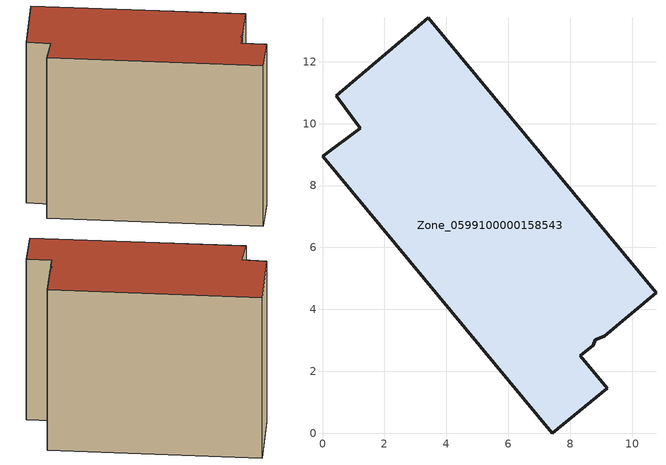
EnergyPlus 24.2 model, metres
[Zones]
Zone_0599100000158543
 floor ground (C_G): 10.77,4.53 9.1,3.14 8.82,3.01 8.74,2.84 8.33,2.5 9.19,1.45 7.42,0 0,8.95 1.22,9.85 0.44,10.9 3.41,13.42 z0
 wall outside (C_F): 7.42,0 9.19,1.45 8.33,2.5 8.74,2.84 8.82,3.01 9.1,3.14 10.77,4.53 3.41,13.42 0.44,10.9 1.22,9.85 0,8.95 7.42,0 z0:9.92
 roof outside (C_R): 9.1,3.14 10.77,4.53 3.41,13.42 0.44,10.9 1.22,9.85 0,8.95 7.42,0 9.19,1.45 8.33,2.5 8.74,2.84 8.82,3.01 z9.92
[BUILDING]
Pand.0599100000158543: North Axis=0; Terrain=City; Loads Convergence Tolerance Value=0.04; Temperature Convergence Tolerance Value=0.4; Solar Distribution=FullExterior; Maximum Number of Warmup Days=25; Minimum Number of Warmup Days=1
[Site:Location]
Rotterdam.The.Hague.AP_ZH_NLD Design_Conditions: Latitude=51.96; Longitude=4.45; Time Zone=1; Elevation=-4.5
[SITE:GROUNDTEMPERATURE:BUILDINGSURFACE]
18, 18, 18, 18, 18, 18, 18, 18, 18, 18, 18, 18
[MATERIAL] Thermal Absorptance=0.9; Solar Absorptance=0.7; Visible Absorptance=0.7
Name | Roughness | Thickness | Conductivity | Density | Specific Heat
G.TI.1946 | MediumSmooth | 0.15 | 1 | 540 | 1210
F.TI.1946 | Rough | 0.3 | 0.857143 | 1920 | 840
R.TI.1946 | MediumRough | 0.2 | 0.1 | 1500 | 1000
[CONSTRUCTION]
C_G: G.TI.1946
C_F: F.TI.1946
C_R: R.TI.1946
[ZONE]
Zone_0599100000158543: Type=1; Multiplier=1; Ceiling Height=Autocalculate; Volume=Autocalculate; Floor Area=autocalculate; Part of Total Floor Area=Yes
[ZONEINFILTRATION:DESIGNFLOWRATE]
Infil_Zone_0599100000158543: Zone or ZoneList or Space or SpaceList=Zone_0599100000158543; Schedule=AlwaysOn; Design Flow Rate Calculation Method=Flow/Area; Flow Rate per Floor Area=0.003; Constant Term Coefficient=1; Temperature Term Coefficient=0; Velocity Term Coefficient=0; Velocity Squared Term Coefficient=0
[HVACTEMPLATE:ZONE:IDEALLOADSAIRSYSTEM]
Zone_0599100000158543: Maximum Heating Supply Air Temperature=50; Minimum Cooling Supply Air Temperature=13; Maximum Heating Supply Air Humidity Ratio=0.0156; Minimum Cooling Supply Air Humidity Ratio=0.0077; Heating Limit=NoLimit; Cooling Limit=NoLimit; Dehumidification Control Type=ConstantSensibleHeatRatio; Cooling Sensible Heat Ratio=0.7; Dehumidification Setpoint=60; Humidification Control Type=None; Humidification Setpoint=30; Outdoor Air Method=None; Outdoor Air Flow Rate per Person=0.00944; Outdoor Air Flow Rate per Zone Floor Area=0; Outdoor Air Flow Rate per Zone=0; Demand Controlled Ventilation Type=None; Outdoor Air Economizer Type=NoEconomizer; Heat Recovery Type=None; Sensible Heat Recovery Effectiveness=0.7; Latent Heat Recovery Effectiveness=0.65
[ZONECONTROL:THERMOSTAT]
ThermostatControl_Zone_0599100000158543: Zone or ZoneList=Zone_0599100000158543; Control Type Schedule=DualSetpointControlType; Control 1=Thermostat_Zone_0599100000158543; Temperature Difference Between Cutout And Setpoint=0
[THERMOSTATSETPOINT:DUALSETPOINT]
Thermostat_Zone_0599100000158543: Heating Setpoint Temperature Schedule=HeatingSetpoint_Zone_0599100000158543; Cooling Setpoint Temperature Schedule=CoolingSetpoint_Zone_0599100000158543
[SCHEDULE:COMPACT]
HeatingSetpoint_Zone_0599100000158543: Through: 12/31, For: AllDays, Until: 24:00, 21
CoolingSetpoint_Zone_0599100000158543: Through: 12/31, For: AllDays, Until: 24:00, 24
DualSetpointControlType: Through: 12/31, For: AllDays, Until: 24:00, 4
AlwaysOn: Through: 12/31, For: AllDays, Until: 24:00, 1
